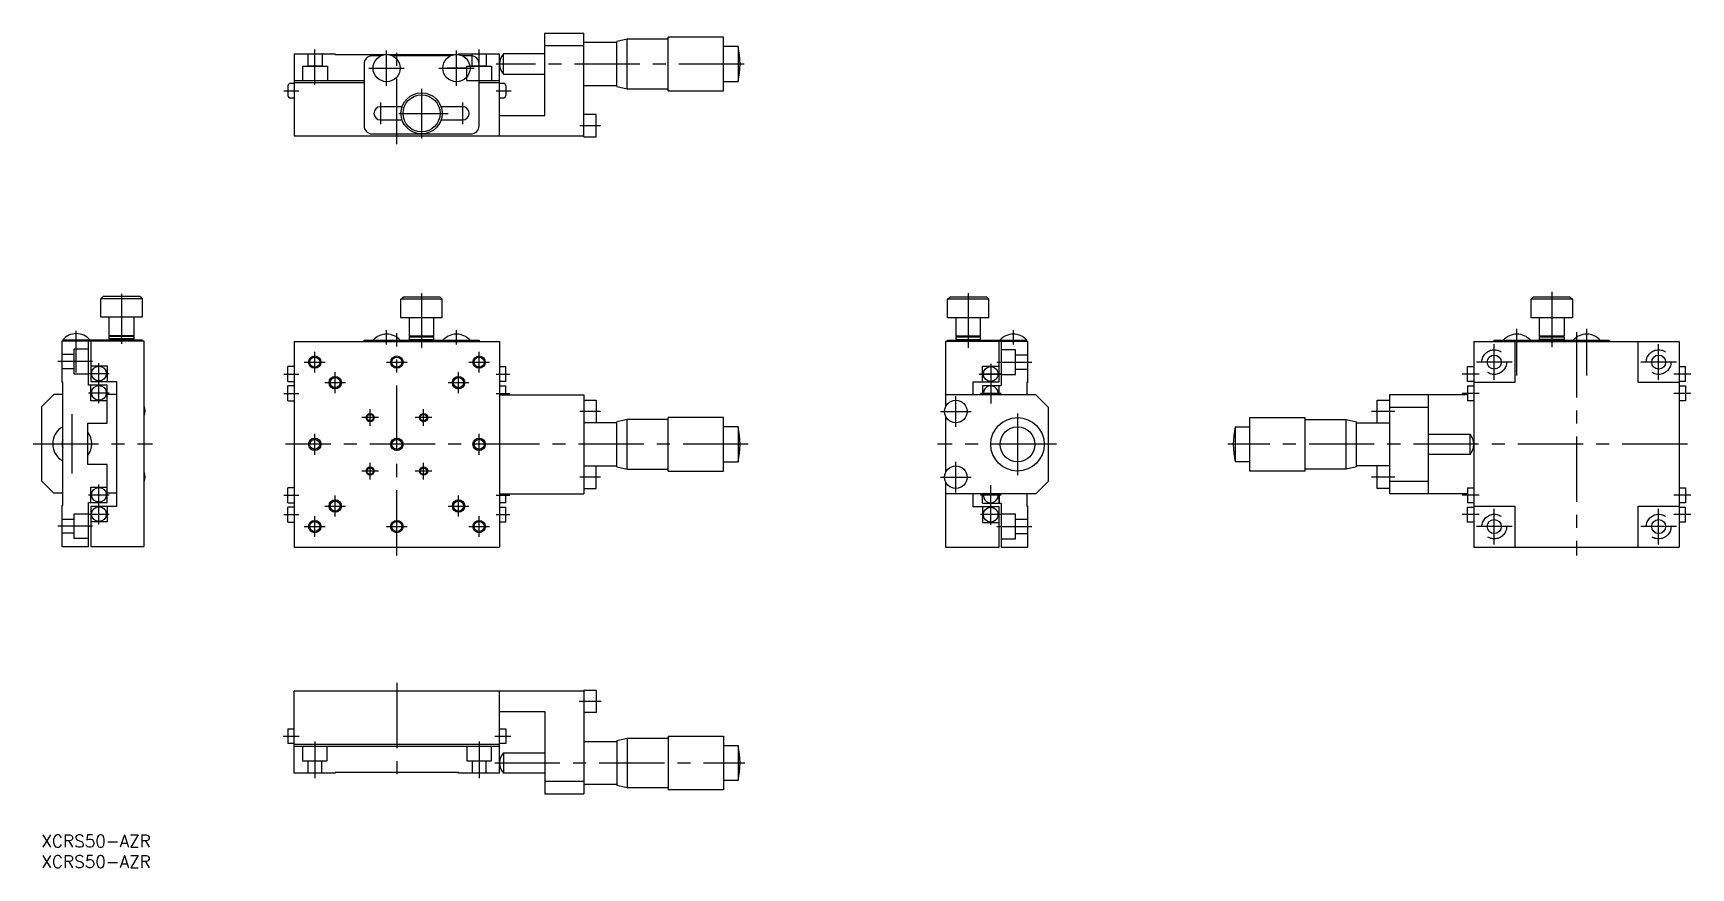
# Model space of a CAD drawing. Extents: x -2 to 401, y -8 to 195.
import ezdxf

# ---------------------------------------------------------------- set-up
doc = ezdxf.new("R2010")
doc.units = 0
doc.header["$LTSCALE"] = 0.5
doc.linetypes.add('CENTER', pattern=[50.8, 31.75, -6.35, 6.35, -6.35])
doc.linetypes.add('DASHED', pattern=[19.05, 12.7, -6.35])
for name, color, linetype in [('MSM_CENTER', 1, 'CENTER'), ('MSM_CONTINUOUS', 7, 'CONTINUOUS'), ('MSM_DASHED', 4, 'DASHED'), ('MSM_NARROW', 5, 'CONTINUOUS'), ('MSM_PART_NUMBER', 7, 'CONTINUOUS')]:
    doc.layers.add(name, color=color, linetype=linetype)
doc.styles.get("Standard").update_dxf_attribs({"font": 'txt.shx', "height": 3, "bigfont": 'bigfont.shx'})

# ---------------------------------------------------------------- blocks, each defined once
blk = doc.blocks.new('*U5')
at = {"layer": 'MSM_PART_NUMBER'}
blk.add_text('XCRS50-AZR', height=3, dxfattribs=at).set_placement((0, -3))
blk = doc.blocks.new('*U6')
at = {"layer": 'MSM_PART_NUMBER'}
blk.add_text('XCRS50-AZR', height=3, dxfattribs=at).set_placement((0, -8))

msp = doc.modelspace()

# ---------------------------------------------------------------- linework, layer by layer
at = {"layer": 'MSM_CENTER'}
for p, q in [((66.5, 182.5), (66.5, 191)), ((84, 182.2), (84, 190.8)), ((86.5, 168), (86.5, 191.8)), ((101, 182.2), (101, 190.8)), ((106.5, 182.5), (106.5, 191)), ((79.7, 186.5), (88.3, 186.5)), ((81.47, 186.5), (86.52, 186.5)), ((96.7, 186.5), (105.3, 186.5)), ((103.25, 186.5), (98.75, 186.5)), ((171, 187.5), (110.63, 187.5)), ((92.5, 181.5), (92.5, 169.5)), ((59, 181), (62.63, 181)), ((82.5, 178.1), (82.5, 172.9)), ((102.5, 178.1), (102.5, 172.9)), ((110.63, 181), (114.27, 181)), ((87, 175.5), (99, 175.5)), ((136, 172.5), (131, 172.5)), ((19.5, 131.63), (19.5, 119.42)), ((92.5, 131.8), (92.5, 118.5)), ((225.5, 131.8), (225.5, 118.5)), ((367.5, 132.13), (367.5, 118.67)), ((8.5, 112.46), (8.5, 122.63)), ((84, 119.3), (84, 122.8)), ((86.5, 68), (86.5, 122)), ((101, 119.3), (101, 122.8)), ((236.5, 119.3), (236.5, 122.8)), ((359, 111.71), (359, 123.13)), ((373.5, 122.3), (373.5, 68)), ((376, 111.71), (376, 123.13)), ((66.5, 112.48), (66.5, 117.53)), ((106.5, 112.48), (106.5, 117.53)), ((353.5, 110.67), (353.5, 119.33)), ((393.5, 110.67), (393.5, 119.33)), ((12.47, 115.12), (3.98, 115.12)), ((14, 105.02), (14, 114.73)), ((63.97, 115), (69.02, 115)), ((83.97, 115), (89.02, 115)), ((103.97, 115), (109.02, 115)), ((231, 114.6), (231, 104.9)), ((232.5, 115), (241, 115)), ((357.83, 115), (349.17, 115)), ((397.83, 115), (389.17, 115)), ((11.5, 112.22), (16.5, 112.22)), ((59, 112.1), (62.63, 112.1)), ((68.97, 110), (74.02, 110)), ((71.5, 107.48), (71.5, 112.53)), ((98.97, 110), (104.02, 110)), ((101.5, 107.48), (101.5, 112.53)), ((110.63, 112.1), (114, 112.1)), ((228.2, 112.1), (233.8, 112.1)), ((233.5, 112.1), (228.5, 112.1)), ((349.83, 112.1), (345.67, 112.1)), ((401.33, 112.1), (397.17, 112.1)), ((11.5, 107.52), (16.5, 107.52)), ((59, 107.4), (62.63, 107.4)), ((110.63, 107.4), (114, 107.4)), ((222.5, 99.25), (222.5, 106.75)), ((233.5, 107.4), (228.5, 107.4)), ((349.83, 107.4), (345.67, 107.4)), ((401.33, 107.4), (397.17, 107.4)), ((7.5, 87.92), (7.5, 102.33)), ((82.02, 101.5), (77.97, 101.5)), ((80, 99.48), (80, 103.53)), ((95.02, 101.5), (90.97, 101.5)), ((93, 99.48), (93, 103.53)), ((136, 103), (131, 103)), ((218.75, 103), (226.25, 103)), ((237.5, 102.5), (237.5, 87.5)), ((329.33, 103), (323.67, 103)), ((66.5, 92.48), (66.5, 97.53)), ((106.5, 92.48), (106.5, 97.53)), ((-2, 95.12), (27, 95.12)), ((172, 95), (59.37, 95)), ((247, 95), (218, 95)), ((400.5, 95), (288.67, 95)), ((80, 86.48), (80, 90.53)), ((93, 86.48), (93, 90.53)), ((222.5, 83.25), (222.5, 90.75)), ((14, 75.52), (14, 85.23)), ((82.02, 88.5), (77.97, 88.5)), ((95.02, 88.5), (90.97, 88.5)), ((136, 87), (131, 87)), ((218.75, 87), (226.25, 87)), ((231, 75.4), (231, 85.1)), ((329.33, 87), (323.67, 87)), ((11.5, 82.72), (16.5, 82.72)), ((59, 82.6), (62.63, 82.6)), ((71.5, 77.48), (71.5, 82.53)), ((101.5, 77.48), (101.5, 82.53)), ((110.63, 82.6), (114, 82.6)), ((233.5, 82.6), (228.5, 82.6)), ((349.83, 82.6), (345.67, 82.6)), ((401.33, 82.6), (397.17, 82.6)), ((11.5, 78.02), (16.5, 78.02)), ((59, 77.9), (62.63, 77.9)), ((66.5, 72.48), (66.5, 77.53)), ((68.97, 80), (74.02, 80)), ((98.97, 80), (104.02, 80)), ((106.5, 72.48), (106.5, 77.53)), ((110.63, 77.9), (114, 77.9)), ((233.5, 77.9), (228.5, 77.9)), ((349.83, 77.9), (345.67, 77.9)), ((353.5, 70.67), (353.5, 79.33)), ((393.5, 70.67), (393.5, 79.33)), ((401.33, 77.9), (397.17, 77.9)), ((12.47, 75.12), (3.98, 75.12)), ((63.97, 75), (69.02, 75)), ((83.97, 75), (89.02, 75)), ((103.97, 75), (109.02, 75)), ((232.5, 75), (241, 75)), ((357.83, 75), (349.17, 75)), ((397.83, 75), (389.17, 75)), ((86.5, 37), (86.5, 13.2)), ((130.81, 32.5), (136.19, 32.5)), ((58.81, 24), (62.69, 24)), ((66.5, 22.69), (66.5, 13.81)), ((106.5, 22.69), (106.5, 13.81)), ((110.31, 24), (114.19, 24)), ((110.31, 17.5), (171.19, 17.5))]:
    msp.add_line(p, q, dxfattribs=at)
at = {"layer": 'MSM_CONTINUOUS'}
for p, q in [((122.5, 195), (132, 195)), ((122.5, 175), (122.5, 195)), ((132, 169.75), (132, 195)), ((166, 194), (152.5, 194)), ((152.5, 181), (152.5, 194)), ((166, 181), (166, 194)), ((61.5, 190), (61.5, 170)), ((61.5, 190), (71.5, 190)), ((71.5, 190), (71.5, 189.8)), ((71.5, 189.8), (101.5, 189.8)), ((101.5, 190), (111.5, 190)), ((101.5, 189.8), (101.5, 190)), ((111.5, 170), (111.5, 190)), ((122.5, 190), (112.4, 190)), ((112.4, 185), (112.4, 190)), ((122.5, 192), (132, 192)), ((140, 192.75), (132, 192.75)), ((142.5, 193.55), (140, 193)), ((140, 182), (140, 193)), ((152.5, 193.55), (142.5, 193.55)), ((142.5, 181.45), (142.5, 193.55)), ((169.5, 191.75), (166, 191.75)), ((169.5, 191.75), (169.5, 183.25)), ((78.5, 187.5), (78.5, 172.5)), ((82.63, 189.5), (80.5, 189.5)), ((99.63, 189.5), (85.37, 189.5)), ((104.5, 189.5), (102.37, 189.5)), ((106.5, 172.5), (106.5, 187.5)), ((60, 182.2), (60, 179.8)), ((60.6, 182.8), (61.5, 182.8)), ((61.5, 183.5), (78.5, 183.5)), ((61.5, 183), (78.5, 183)), ((106.5, 183.5), (111.5, 183.5)), ((106.5, 183), (111.5, 183)), ((111.5, 182.8), (112.4, 182.8)), ((112.4, 185), (122.5, 185)), ((113, 182.2), (113, 179.8)), ((132, 182.25), (140, 182.25)), ((140, 182), (142.5, 181.45)), ((166, 183.25), (169.5, 183.25)), ((61.5, 179.2), (60.6, 179.2)), ((112.4, 179.2), (111.5, 179.2)), ((142.5, 181.45), (152.5, 181.45)), ((152.5, 181), (166, 181)), ((87.76, 177.1), (82.5, 177.1)), ((82.5, 173.9), (87.76, 173.9)), ((102.5, 177.1), (97.24, 177.1)), ((97.24, 173.9), (102.5, 173.9)), ((111.5, 175), (122.5, 175)), ((135, 175.25), (132, 175.25)), ((135, 169.75), (135, 175.25)), ((61.5, 170), (132, 170)), ((80.5, 170.5), (104.5, 170.5)), ((132, 169.75), (135, 169.75)), ((14.5, 130.42), (15, 130.92)), ((14.5, 125.92), (14.5, 130.42)), ((24.5, 130.42), (14.5, 130.42)), ((24, 130.92), (15, 130.92)), ((24, 130.92), (24.5, 130.42)), ((24.5, 130.42), (24.5, 125.92)), ((87.5, 130.3), (88, 130.8)), ((87.5, 125.8), (87.5, 130.3)), ((97.5, 130.3), (87.5, 130.3)), ((97, 130.8), (88, 130.8)), ((97.5, 130.3), (97, 130.8)), ((97.5, 125.8), (97.5, 130.3)), ((220.5, 130.3), (221, 130.8)), ((220.5, 125.8), (220.5, 130.3)), ((230.5, 130.3), (220.5, 130.3)), ((230, 130.8), (221, 130.8)), ((230.5, 130.3), (230, 130.8)), ((230.5, 125.8), (230.5, 130.3)), ((362.5, 130.3), (363, 130.8)), ((362.5, 125.8), (362.5, 130.3)), ((372.5, 130.3), (362.5, 130.3)), ((372, 130.8), (363, 130.8)), ((372, 130.8), (372.5, 130.3)), ((372.5, 130.3), (372.5, 125.8)), ((24.5, 125.92), (14.5, 125.92)), ((16.5, 121.42), (16.5, 125.92)), ((22.5, 125.92), (22.5, 121.42)), ((97.5, 125.8), (87.5, 125.8)), ((89.5, 125.8), (89.5, 121.3)), ((95.5, 121.3), (95.5, 125.8)), ((230.5, 125.8), (220.5, 125.8)), ((222.5, 125.8), (222.5, 121.3)), ((228.5, 121.3), (228.5, 125.8)), ((372.5, 125.8), (362.5, 125.8)), ((364.5, 121.3), (364.5, 125.8)), ((370.5, 125.8), (370.5, 121.3)), ((16.5, 121.22), (16.7, 121.42)), ((22.5, 121.42), (16.5, 121.42)), ((16.5, 120.62), (16.5, 121.22)), ((22.5, 121.22), (16.5, 121.22)), ((22.3, 121.42), (22.5, 121.22)), ((22.5, 121.22), (22.5, 120.62)), ((89.7, 121.3), (89.5, 121.1)), ((95.5, 121.3), (89.5, 121.3)), ((89.5, 121.1), (89.5, 120.5)), ((95.5, 121.1), (89.5, 121.1)), ((95.5, 121.1), (95.3, 121.3)), ((95.5, 120.5), (95.5, 121.1)), ((222.7, 121.3), (222.5, 121.1)), ((228.5, 121.3), (222.5, 121.3)), ((222.5, 121.1), (222.5, 120.5)), ((228.5, 121.1), (222.5, 121.1)), ((228.5, 121.1), (228.3, 121.3)), ((228.5, 120.5), (228.5, 121.1)), ((364.5, 121.1), (364.7, 121.3)), ((370.5, 121.3), (364.5, 121.3)), ((364.5, 120.5), (364.5, 121.1)), ((370.5, 121.1), (364.5, 121.1)), ((370.3, 121.3), (370.5, 121.1)), ((370.5, 121.1), (370.5, 120.5)), ((25, 120.12), (5, 120.12)), ((5, 120.12), (5, 110.12)), ((5.2, 120.42), (24.5, 120.42)), ((5.5, 120.12), (5.5, 120.42)), ((11.5, 109.42), (11.5, 120.12)), ((12, 120.12), (12, 110.32)), ((16.7, 120.42), (16.5, 120.62)), ((22.5, 120.62), (16.5, 120.62)), ((22.5, 120.62), (22.3, 120.42)), ((24.5, 120.12), (24.5, 120.42)), ((25, 70.12), (25, 120.12)), ((61.5, 120), (61.5, 70)), ((61.5, 120), (111.5, 120)), ((78.5, 120), (78.5, 120.3)), ((78.5, 120.3), (106.5, 120.3)), ((89.5, 120.5), (89.7, 120.3)), ((89.5, 120.5), (95.5, 120.5)), ((95.3, 120.3), (95.5, 120.5)), ((106.5, 120.3), (106.5, 120)), ((111.5, 120), (111.5, 70)), ((240, 120), (220, 120)), ((220, 120), (220, 104.15)), ((220.5, 120), (220.5, 120.3)), ((220.5, 120.3), (239.8, 120.3)), ((222.5, 120.5), (222.7, 120.3)), ((222.5, 120.5), (228.5, 120.5)), ((228.3, 120.3), (228.5, 120.5)), ((233, 110.2), (233, 120)), ((233.5, 120), (233.5, 109.3)), ((239.5, 120.3), (239.5, 120)), ((240, 110), (240, 120)), ((348.5, 120), (398.5, 120)), ((348.5, 120), (348.5, 70)), ((353.5, 120), (353.5, 120.3)), ((353.5, 120.3), (381.5, 120.3)), ((358.5, 120), (358.5, 110)), ((364.7, 120.3), (364.5, 120.5)), ((370.5, 120.5), (364.5, 120.5)), ((370.5, 120.5), (370.3, 120.3)), ((381.5, 120), (381.5, 120.3)), ((388.5, 110), (388.5, 120)), ((398.5, 120), (398.5, 70)), ((12, 114.12), (16, 114.12)), ((16, 114.12), (16, 110.32)), ((61.5, 113.9), (60, 113.9)), ((60, 110.3), (60, 113.9)), ((111.5, 113.9), (113, 113.9)), ((113, 110.3), (113, 113.9)), ((229, 114), (233, 114)), ((229, 110.2), (229, 114)), ((347, 113.9), (348.5, 113.9)), ((347, 110.3), (347, 113.9)), ((398.5, 113.9), (400, 113.9)), ((400, 110.3), (400, 113.9)), ((5.2, 110.12), (5, 110.12)), ((5.2, 80.12), (5.2, 110.12)), ((16, 109.42), (11.5, 109.42)), ((12, 110.32), (18.3, 110.32)), ((12, 105.62), (12, 109.42)), ((16, 100.12), (16, 109.42)), ((18.3, 110.32), (18.3, 79.92)), ((60, 110.3), (61.5, 110.3)), ((61.5, 109.2), (60, 109.2)), ((60, 105.6), (60, 109.2)), ((113, 110.3), (111.5, 110.3)), ((111.5, 109.2), (113, 109.2)), ((113, 107), (113, 109.2)), ((226.7, 107), (226.7, 110.2)), ((226.7, 110.2), (233, 110.2)), ((229, 109.3), (229, 107)), ((229, 109.3), (233.5, 109.3)), ((233, 107), (233, 109.3)), ((240, 110), (239.8, 110)), ((239.8, 110), (239.8, 107)), ((348.5, 110.3), (347, 110.3)), ((347, 109.2), (348.5, 109.2)), ((347, 109.2), (347, 105.6)), ((358.5, 110), (348.5, 110)), ((398.5, 110), (388.5, 110)), ((400, 110.3), (398.5, 110.3)), ((398.5, 109.2), (400, 109.2)), ((400, 109.2), (400, 105.6)), ((0, 104.12), (3, 107.12)), ((5.2, 107.12), (3, 107.12)), ((16, 105.62), (12, 105.62)), ((18.3, 107.12), (16, 107.12)), ((60, 105.6), (61.5, 105.6)), ((111.5, 107), (132, 107)), ((132, 107), (132, 83)), ((132, 105.75), (135, 105.75)), ((135, 105.75), (135, 100.25)), ((242, 107), (220, 107)), ((245, 104), (242, 107)), ((325, 105.75), (328, 105.75)), ((325, 100.25), (325, 105.75)), ((328, 107), (328, 83)), ((347, 107), (328, 107)), ((337.5, 83), (337.5, 107)), ((348.5, 105.6), (347, 105.6)), ((400, 105.6), (398.5, 105.6)), ((0, 104.12), (0, 86.12)), ((142.5, 101.05), (140, 100.5)), ((152.5, 101.05), (142.5, 101.05)), ((142.5, 88.95), (142.5, 101.05)), ((166, 101.5), (152.5, 101.5)), ((152.5, 88.5), (152.5, 101.5)), ((166, 88.5), (166, 101.5)), ((220, 101.85), (220, 88.15)), ((245, 104), (245, 86)), ((294, 101.5), (307.5, 101.5)), ((294, 88.5), (294, 101.5)), ((307.5, 88.5), (307.5, 101.5)), ((307.5, 101.05), (317.5, 101.05)), ((317.5, 101.05), (320, 100.5)), ((317.5, 88.95), (317.5, 101.05)), ((328, 104), (337.5, 104)), ((11.3, 90.12), (11.3, 100.12)), ((11.3, 100.12), (16, 100.12)), ((140, 100.25), (132, 100.25)), ((140, 89.5), (140, 100.5)), ((169.5, 99.25), (166, 99.25)), ((169.5, 99.25), (169.5, 90.75)), ((290.5, 99.25), (294, 99.25)), ((290.5, 99.25), (290.5, 90.75)), ((320, 89.5), (320, 100.5)), ((320, 100.25), (328, 100.25)), ((337.5, 97.5), (347.6, 97.5)), ((347.6, 92.5), (347.6, 97.5)), ((16, 90.12), (11.3, 90.12)), ((16, 80.82), (16, 90.12)), ((132, 89.75), (140, 89.75)), ((135, 84.25), (135, 89.75)), ((140, 89.5), (142.5, 88.95)), ((142.5, 88.95), (152.5, 88.95)), ((166, 90.75), (169.5, 90.75)), ((294, 90.75), (290.5, 90.75)), ((317.5, 88.95), (307.5, 88.95)), ((320, 89.5), (317.5, 88.95)), ((328, 89.75), (320, 89.75)), ((325, 84.25), (325, 89.75)), ((347.6, 92.5), (337.5, 92.5)), ((3, 83.12), (0, 86.12)), ((152.5, 88.5), (166, 88.5)), ((220, 85.85), (220, 70)), ((242, 83), (245, 86)), ((307.5, 88.5), (294, 88.5)), ((337.5, 86), (328, 86)), ((5.2, 83.12), (3, 83.12)), ((11.5, 70.12), (11.5, 80.82)), ((11.5, 80.82), (16, 80.82)), ((12, 84.62), (16, 84.62)), ((12, 80.82), (12, 84.62)), ((18.3, 83.12), (16, 83.12)), ((61.5, 84.4), (60, 84.4)), ((60, 80.8), (60, 84.4)), ((60, 80.8), (61.5, 80.8)), ((111.5, 83), (132, 83)), ((113, 80.8), (111.5, 80.8)), ((113, 80.8), (113, 83)), ((132, 84.25), (135, 84.25)), ((242, 83), (220, 83)), ((226.7, 79.8), (226.7, 83)), ((229, 80.7), (229, 83)), ((229, 80.7), (233.5, 80.7)), ((233, 83), (233, 80.7)), ((233, 80.7), (233, 83)), ((233.5, 80.7), (233.5, 70)), ((239.8, 83), (239.8, 80)), ((328, 84.25), (325, 84.25)), ((347, 83), (328, 83)), ((347, 84.4), (348.5, 84.4)), ((347, 84.4), (347, 80.8)), ((348.5, 80.8), (347, 80.8)), ((398.5, 84.4), (400, 84.4)), ((400, 80.8), (398.5, 80.8)), ((400, 84.4), (400, 80.8)), ((5, 80.12), (5, 70.12)), ((5, 80.12), (5.2, 80.12)), ((12, 79.92), (12, 70.12)), ((18.3, 79.92), (12, 79.92)), ((16, 79.92), (16, 76.12)), ((61.5, 79.7), (60, 79.7)), ((60, 76.1), (60, 79.7)), ((111.5, 79.7), (113, 79.7)), ((113, 76.1), (113, 79.7)), ((233, 79.8), (226.7, 79.8)), ((229, 79.8), (229, 76)), ((233, 70), (233, 79.8)), ((239.8, 80), (240, 80)), ((240, 70), (240, 80)), ((347, 79.7), (348.5, 79.7)), ((347, 76.1), (347, 79.7)), ((348.5, 80), (358.5, 80)), ((358.5, 80), (358.5, 70)), ((388.5, 70), (388.5, 80)), ((388.5, 80), (398.5, 80)), ((398.5, 79.7), (400, 79.7)), ((400, 76.1), (400, 79.7)), ((16, 76.12), (12, 76.12)), ((60, 76.1), (61.5, 76.1)), ((113, 76.1), (111.5, 76.1)), ((229, 76), (233, 76)), ((348.5, 76.1), (347, 76.1)), ((400, 76.1), (398.5, 76.1)), ((5, 70.12), (11.5, 70.12)), ((12, 70.12), (25, 70.12)), ((61.5, 70), (111.5, 70)), ((220, 70), (233, 70)), ((233.5, 70), (240, 70)), ((348.5, 70), (398.5, 70)), ((132, 35), (61.5, 35)), ((61.5, 15), (61.5, 35)), ((111.5, 15), (111.5, 35)), ((132, 35.25), (135, 35.25)), ((132, 35.25), (132, 10)), ((135, 35.25), (135, 29.75)), ((111.5, 30), (122.5, 30)), ((122.5, 30), (122.5, 10)), ((135, 29.75), (132, 29.75)), ((60, 25.8), (61.5, 25.8)), ((60, 25.8), (60, 22.2)), ((111.5, 25.8), (113, 25.8)), ((113, 25.8), (113, 22.2)), ((61.5, 22.2), (60, 22.2)), ((111.5, 22), (61.5, 22)), ((111.5, 21.5), (61.5, 21.5)), ((113, 22.2), (111.5, 22.2)), ((132, 22.75), (140, 22.75)), ((140, 23), (142.5, 23.55)), ((140, 23), (140, 12)), ((142.5, 23.55), (152.5, 23.55)), ((142.5, 23.55), (142.5, 11.45)), ((152.5, 24), (166, 24)), ((152.5, 24), (152.5, 11)), ((166, 24), (166, 11)), ((166, 21.75), (169.5, 21.75)), ((169.5, 21.75), (169.5, 13.25)), ((112.4, 20), (122.5, 20)), ((112.4, 20), (112.4, 15)), ((71.5, 15), (61.5, 15)), ((101.5, 15.2), (71.5, 15.2)), ((71.5, 15.2), (71.5, 15)), ((101.5, 15), (101.5, 15.2)), ((111.5, 15), (101.5, 15)), ((122.5, 15), (112.4, 15)), ((132, 13), (122.5, 13)), ((140, 12.25), (132, 12.25)), ((169.5, 13.25), (166, 13.25)), ((122.5, 10), (132, 10)), ((142.5, 11.45), (140, 12)), ((152.5, 11.45), (142.5, 11.45)), ((166, 11), (152.5, 11))]:
    msp.add_line(p, q, dxfattribs=at)
for centre, radius in [((84, 186.5), 3.3), ((101, 186.5), 3.3), ((92.5, 175.5), 5), ((92.5, 175.5), 4.5), ((14, 112.22), 1.8), ((66.5, 115), 1.23), ((86.5, 115), 1.23), ((106.5, 115), 1.23), ((231, 112.1), 1.8), ((353.5, 115), 1.7), ((393.5, 115), 1.7), ((14, 107.52), 1.8), ((71.5, 110), 1.23), ((101.5, 110), 1.23), ((222.5, 103), 2.75), ((80, 101.5), 0.783), ((93, 101.5), 0.783), ((237.5, 95), 6.5), ((237.5, 95), 4.25), ((66.5, 95), 1.23), ((86.5, 95), 1.23), ((106.5, 95), 1.23), ((80, 88.5), 0.783), ((93, 88.5), 0.783), ((222.5, 87), 2.75), ((14, 82.72), 1.8), ((71.5, 80), 1.23), ((101.5, 80), 1.23), ((14, 78.02), 1.8), ((231, 77.9), 1.8), ((353.5, 75), 1.7), ((393.5, 75), 1.7), ((66.5, 75), 1.23), ((86.5, 75), 1.23), ((106.5, 75), 1.23)]:
    msp.add_circle(centre, radius, dxfattribs=at)
for centre, radius, start, end in [((115.42, 187.5), 3.92, 140.4023, 219.5977), ((151.69, 187.5), 18.31, 346.5803, 13.4197), ((80.5, 187.5), 2, 90, 180), ((104.5, 187.5), 2, 0, 90), ((60.6, 182.2), 0.6, 90, 180), ((112.4, 182.2), 0.6, 0, 90), ((60.6, 179.8), 0.6, 180, 270), ((112.4, 179.8), 0.6, 270, 0), ((82.5, 175.5), 1.6, 90, 270), ((102.5, 175.5), 1.6, 270, 90), ((80.5, 172.5), 2, 180, 270), ((104.5, 172.5), 2, 270, 0), ((8.5, 117.54), 4.38, 41.1121, 138.8879), ((84, 117.43), 4.37, 41.0348, 138.9652), ((101, 117.43), 4.37, 41.0348, 138.9652), ((236.5, 117.43), 4.37, 41.0348, 138.9652), ((359, 117.42), 4.38, 41.1121, 138.8879), ((376, 117.42), 4.38, 41.1121, 138.8879), ((231, 107.4), 1.8, 347.1604, 192.8396), ((22.5, 103.12), 2.75, 335.38, 24.62), ((7.5, 95.12), 4.75, 118.9608, 241.0392), ((7.5, 95.12), 4.75, 323.1301, 36.8699), ((151.69, 95), 18.31, 346.5803, 13.4197), ((308.31, 95), 18.31, 166.5803, 193.4197), ((344.58, 95), 3.92, 320.4022, 39.5978), ((7.5, 95.12), 2.5, 156.9261, 203.0739), ((22.5, 87.12), 2.75, 335.38, 24.62), ((231, 82.6), 1.8, 167.1604, 12.8396), ((151.69, 17.5), 18.31, 346.5803, 13.4197), ((115.42, 17.5), 3.92, 140.4022, 219.5978)]:
    msp.add_arc(centre, radius, start, end, dxfattribs=at)
at = {"layer": 'MSM_DASHED'}
for p, q in [((64.93, 189.98), (64.91, 190)), ((64.93, 189.98), (68.33, 189.98)), ((64.93, 187.03), (64.93, 189.98)), ((68.36, 190), (68.33, 189.98)), ((68.33, 189.98), (68.33, 187.03)), ((104.8, 189.98), (108.2, 189.98)), ((104.8, 187.03), (104.8, 189.98)), ((105.3, 189.98), (105.27, 190)), ((108.22, 190), (108.2, 189.98)), ((108.2, 189.98), (108.2, 187.03)), ((63.63, 187), (69.63, 187)), ((63.63, 183.5), (63.63, 187)), ((64.91, 187), (64.93, 187.03)), ((64.93, 187.03), (68.33, 187.03)), ((68.33, 187.03), (68.36, 187)), ((69.63, 187), (69.63, 183.5)), ((103.5, 187), (109.5, 187)), ((103.5, 183.5), (103.5, 187)), ((104.8, 187.03), (108.2, 187.03)), ((105.27, 187), (105.3, 187.03)), ((108.2, 187.03), (108.22, 187)), ((109.5, 187), (109.5, 183.5)), ((103.5, 183.5), (106.5, 183.5)), ((11.5, 118.12), (8, 118.12)), ((8, 112.12), (8, 118.12)), ((237, 118), (233.5, 118)), ((237, 112), (237, 118)), ((8, 116.82), (5, 116.82)), ((5, 113.42), (8, 113.42)), ((240, 116.7), (237, 116.7)), ((237, 113.3), (240, 113.3)), ((8, 112.12), (11.5, 112.12)), ((233.5, 112), (237, 112)), ((5, 76.82), (7.98, 76.82)), ((7.98, 72.12), (7.98, 78.12)), ((7.98, 78.12), (11.5, 78.12)), ((237, 78), (233.5, 78)), ((237, 72), (237, 78)), ((240, 76.7), (237, 76.7)), ((7.98, 73.42), (5, 73.42)), ((237, 73.3), (240, 73.3)), ((11.5, 72.12), (7.98, 72.12)), ((233.5, 72), (237, 72)), ((63.5, 21.5), (63.5, 18)), ((69.5, 18), (69.5, 21.5)), ((103.5, 21.5), (103.5, 18)), ((109.5, 18), (109.5, 21.5)), ((63.5, 18), (69.5, 18)), ((64.8, 18), (64.8, 15)), ((68.2, 15), (68.2, 18)), ((103.5, 18), (109.5, 18)), ((104.8, 18), (104.8, 15)), ((108.2, 15), (108.2, 18))]:
    msp.add_line(p, q, dxfattribs=at)
for centre in [(353.5, 115), (393.5, 115), (353.5, 75), (393.5, 75)]:
    msp.add_circle(centre, 3, dxfattribs=at)
at = {"layer": 'MSM_NARROW'}
for centre, radius in [((66.5, 115), 1.5), ((86.5, 115), 1.5), ((106.5, 115), 1.5), ((71.5, 110), 1.5), ((101.5, 110), 1.5), ((80, 101.5), 1), ((93, 101.5), 1), ((66.5, 95), 1.5), ((86.5, 95), 1.5), ((106.5, 95), 1.5), ((80, 88.5), 1), ((93, 88.5), 1), ((71.5, 80), 1.5), ((101.5, 80), 1.5), ((66.5, 75), 1.5), ((86.5, 75), 1.5), ((106.5, 75), 1.5)]:
    msp.add_circle(centre, radius, dxfattribs=at)

# ---------------------------------------------------------------- block references
at = {"layer": 'MSM_CONTINUOUS'}
for name in ['*U5', '*U6']:
    msp.add_blockref(name, (0, 0), dxfattribs=at)

doc.saveas('drawing.dxf')
